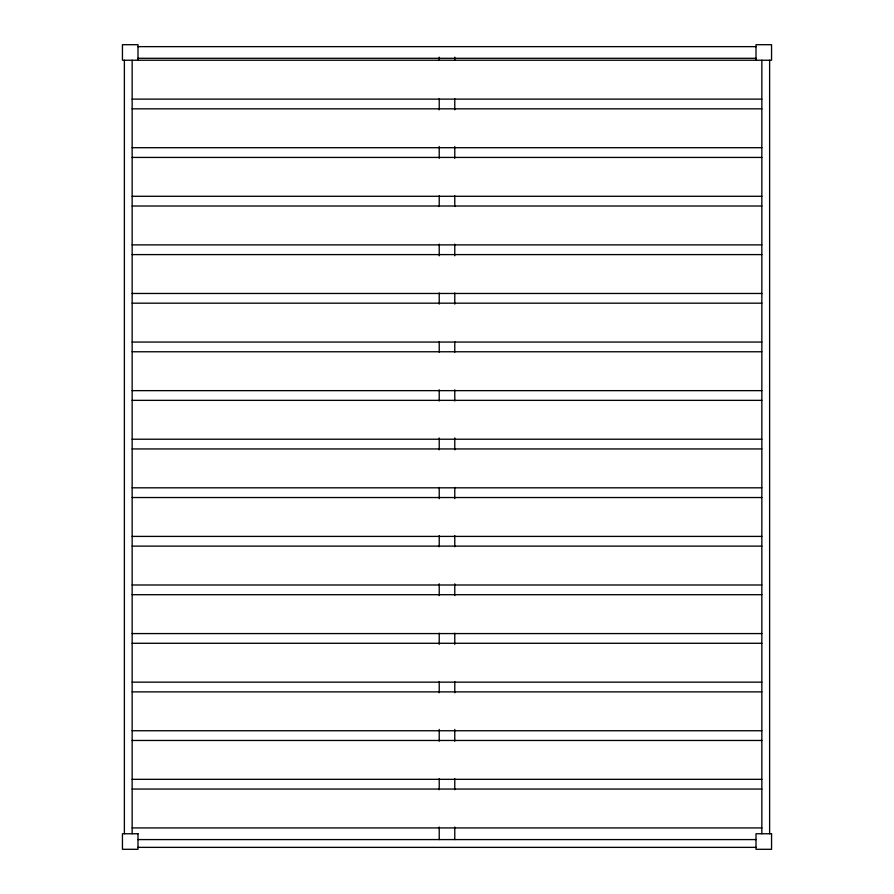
<?xml version="1.0" encoding="UTF-8"?>
<svg xmlns="http://www.w3.org/2000/svg" width="894" height="894" viewBox="0 0 894 894"><rect width="100%" height="100%" fill="white"/><g stroke="black" fill="none" stroke-linecap="round" stroke-linejoin="round"><path stroke-width="1.34" d="M137.989 46.644L756.011 46.644M137.989 58.3L756.011 58.3M132.156 99.122L761.844 99.122M132.156 108.833L761.844 108.833M132.156 147.7L761.844 147.7M132.156 157.422L761.844 157.422M132.156 196.289L761.844 196.289M132.156 206.011L761.844 206.011M132.156 244.878L761.844 244.878M132.156 254.6L761.844 254.6M132.156 293.467L761.844 293.467M132.156 303.178L761.844 303.178M132.156 342.056L761.844 342.056M132.156 351.767L761.844 351.767M132.156 390.644L761.844 390.644M132.156 400.356L761.844 400.356M132.156 439.222L761.844 439.222M132.156 448.944L761.844 448.944M132.156 487.811L761.844 487.811M132.156 497.533L761.844 497.533M132.156 536.4L761.844 536.4M132.156 546.122L761.844 546.122M132.156 584.989L761.844 584.989M132.156 594.7L761.844 594.7M132.156 633.578L761.844 633.578M132.156 643.289L761.844 643.289M132.156 682.156L761.844 682.156M132.156 691.878L761.844 691.878M132.156 730.744L761.844 730.744M132.156 740.467L761.844 740.467M132.156 779.333L761.844 779.333M132.156 789.056L761.844 789.056M132.156 827.922L761.844 827.922M137.989 839.578L756.011 839.578M137.989 847.356L756.011 847.356M769.622 60.244L769.622 833.756M761.844 60.244L761.844 833.756M756.011 60.244L756.011 44.7L771.556 44.7L771.556 60.244L122.444 60.244L122.444 44.7L137.989 44.7L137.989 60.244M454.778 57.182L454.778 60.244M454.778 98.742L454.778 109.828M454.778 146.527L454.778 158.316M454.778 195.741L454.778 206.492M454.778 244.14L454.778 255.785M454.778 292.953L454.778 304.105M454.778 341.754L454.778 352.113M454.778 389.818L454.778 400.981M454.778 437.971L454.778 449.794M454.778 487.487L454.778 498.662M454.778 535.584L454.778 546.748M454.778 583.827L454.778 595.549M454.778 633.198L454.778 644.362M454.778 681.563L454.778 692.716M454.778 729.415L454.778 741.215M454.778 778.618L454.778 789.704M454.778 827.028L454.778 839.578M439.222 57.182L439.222 60.244M439.222 98.742L439.222 109.828M439.222 146.527L439.222 158.316M439.222 195.741L439.222 206.492M439.222 244.14L439.222 255.785M439.222 292.953L439.222 304.105M439.222 341.754L439.222 352.113M439.222 389.818L439.222 400.981M439.222 437.971L439.222 449.794M439.222 487.487L439.222 498.662M439.222 535.584L439.222 546.748M439.222 583.827L439.222 595.549M439.222 633.198L439.222 644.362M439.222 681.563L439.222 692.716M439.222 729.415L439.222 741.215M439.222 778.618L439.222 789.704M439.222 827.028L439.222 839.578M132.156 60.244L132.156 833.756M124.378 60.244L124.378 833.756M137.989 833.756L122.444 833.756L122.444 849.3L137.989 849.3L137.989 833.756M771.556 833.756L756.011 833.756L756.011 849.3L771.556 849.3L771.556 833.756"/></g></svg>
